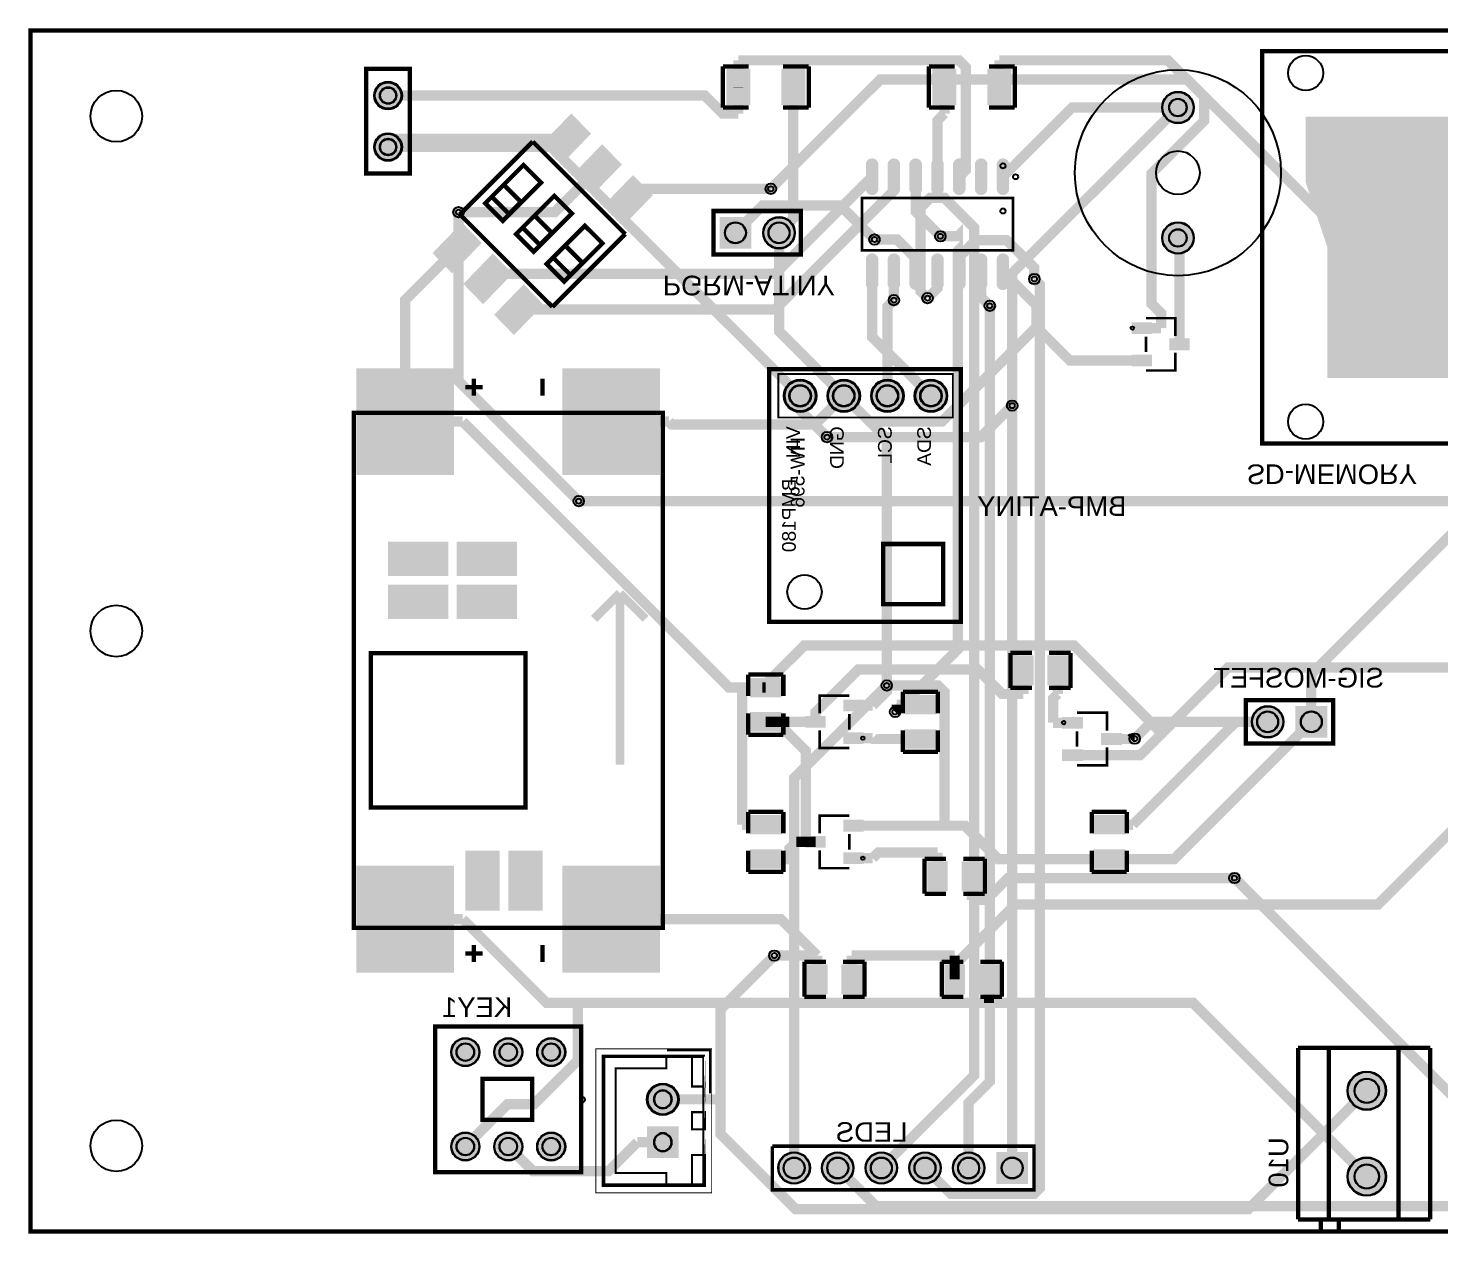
# Model space of a CAD drawing. Header units: millimetres. Extents: x 0 to 170, y 0 to 70.
# Drawn here: x -0.1 to 82.1, y -0.1 to 70.1 of the extents above; entities that cross this region are included whole.
import ezdxf

# ---------------------------------------------------------------- set-up
doc = ezdxf.new("R2010")
doc.units = ezdxf.units.MM
for name, color, linetype, true_color in [('BoardOutLine', 7, 'Continuous', 0xff00ff), ('BottomLayer', 7, 'Continuous', 0x0000ff), ('BottomSilkLayer', 7, 'Continuous', 0x66cc33), ('Document', 7, 'Continuous', 0xffffff), ('Hole', 7, 'Continuous', 0x222222), ('Mechanical', 7, 'Continuous', 0xf022f0), ('Multi-Layer', 7, 'Continuous', 0xc0c0c0), ('TopLayer', 7, 'Continuous', 0xff0000), ('TopPasteMaskLayer', 7, 'Continuous', 0x808080), ('TopSilkLayer', 7, 'Continuous', 0xffcc00), ('TopSolderMaskLayer', 7, 'Continuous', 0x800080)]:
    doc.layers.add(name, color=color, linetype=linetype, true_color=true_color)
doc.styles.get("Standard").update_dxf_attribs({"font": 'arial.ttf'})

msp = doc.modelspace()

# ---------------------------------------------------------------- hatches: boundary and pattern name
at = {"layer": 'BottomSilkLayer'}
msp.add_hatch(color=256, dxfattribs=at).paths.add_polyline_path([(74.271, 64.974), (74.271, 61.164), (75.541, 57.354), (75.541, 49.734), (92.051, 49.734), (92.051, 64.974)])
at = {"layer": 'Multi-Layer'}
for points in [[(20.069, 66.204, 1), (21.593, 66.204, 1)], [(65.931, 65.504, 1), (67.731, 65.504, 1)], [(20.069, 63.204, 1), (21.593, 63.204, 1)], [(40.161, 57.304), (41.961, 57.304), (41.961, 59.104), (40.161, 59.104)], [(42.701, 58.204, 1), (44.501, 58.204, 1)], [(65.931, 57.904, 1), (67.731, 57.904, 1)], [(43.93, 48.704, 1), (45.73, 48.704, 1)], [(46.47, 48.704, 1), (48.27, 48.704, 1)], [(49.01, 48.704, 1), (50.81, 48.704, 1)], [(51.55, 48.704, 1), (53.35, 48.704, 1)], [(71.161, 29.704, 1), (72.961, 29.704, 1)], [(75.501, 30.604), (73.701, 30.604), (73.701, 28.804), (75.501, 28.804)], [(24.531, 10.454, 1), (26.131, 10.454, 1)], [(27.031, 10.454, 1), (28.631, 10.454, 1)], [(29.53, 10.454, 1), (31.13, 10.454, 1)], [(76.73, 8.204, 1), (78.93, 8.204, 1)], [(35.956, 7.704, 1), (37.705, 7.704, 1)], [(37.706, 6.079), (37.706, 4.329), (35.956, 4.329), (35.956, 6.079)], [(24.531, 4.954, 1), (26.131, 4.954, 1)], [(27.031, 4.954, 1), (28.631, 4.954, 1)], [(29.53, 4.954, 1), (31.13, 4.954, 1)], [(43.58, 3.704, 1), (45.38, 3.704, 1)], [(46.12, 3.704, 1), (47.92, 3.704, 1)], [(48.66, 3.704, 1), (50.46, 3.704, 1)], [(51.2, 3.704, 1), (53, 3.704, 1)], [(53.74, 3.704, 1), (55.54, 3.704, 1)], [(58.081, 4.604), (56.281, 4.604), (56.281, 2.804), (58.081, 2.804)], [(76.73, 3.204, 1), (78.93, 3.204, 1)]]:
    msp.add_hatch(color=256, dxfattribs=at).paths.add_polyline_path(points)
at = {"layer": 'TopLayer'}
for points in [[(41.83, 65.754), (40.63, 65.754), (40.63, 67.654), (41.83, 67.654)], [(45.031, 65.754), (43.831, 65.754), (43.831, 67.654), (45.031, 67.654)], [(52.63, 67.654), (53.83, 67.654), (53.83, 65.754), (52.63, 65.754)], [(55.831, 67.654), (57.031, 67.654), (57.031, 65.754), (55.831, 65.754)], [(29.869, 63.413), (31.486, 65.029), (32.564, 63.951), (30.947, 62.335)], [(31.665, 61.616), (33.282, 63.233), (34.36, 62.155), (32.743, 60.539)], [(49.308, 60.741, -0.785398), (48.734, 60.741), (48.734, 62.205, -0.785398), (49.308, 62.205)], [(50.578, 60.741, -0.785398), (50.004, 60.741), (50.004, 62.205, -0.785398), (50.578, 62.205)], [(51.848, 60.741, -0.785398), (51.274, 60.741), (51.274, 62.205, -0.785398), (51.848, 62.205)], [(53.118, 60.741, -0.785398), (52.544, 60.741), (52.544, 62.205, -0.785398), (53.118, 62.205)], [(54.388, 60.741, -0.785398), (53.814, 60.741), (53.814, 62.205, -0.785398), (54.388, 62.205)], [(55.658, 60.741, -0.785398), (55.084, 60.741), (55.084, 62.205, -0.785398), (55.658, 62.205)], [(56.928, 60.741, -0.785398), (56.354, 60.741), (56.354, 62.205, -0.785398), (56.928, 62.205)], [(33.462, 59.82), (35.078, 61.437), (36.156, 60.359), (34.539, 58.743)], [(23.505, 57.049), (25.122, 58.665), (26.2, 57.587), (24.583, 55.971)], [(25.302, 55.253), (26.918, 56.869), (27.996, 55.791), (26.379, 54.175)], [(49.308, 55.203, -0.785398), (48.734, 55.203), (48.734, 56.667, -0.785398), (49.308, 56.667)], [(50.578, 55.203, -0.785398), (50.004, 55.203), (50.004, 56.667, -0.785398), (50.578, 56.667)], [(51.848, 55.203, -0.785398), (51.274, 55.203), (51.274, 56.667, -0.785398), (51.848, 56.667)], [(53.118, 55.203, -0.785398), (52.544, 55.203), (52.544, 56.667, -0.785398), (53.118, 56.667)], [(54.388, 55.203, -0.785398), (53.814, 55.203), (53.814, 56.667, -0.785398), (54.388, 56.667)], [(55.658, 55.203, -0.785398), (55.084, 55.203), (55.084, 56.667, -0.785398), (55.658, 56.667)], [(56.928, 55.203, -0.785398), (56.354, 55.203), (56.354, 56.667, -0.785398), (56.928, 56.667)], [(27.098, 53.456), (28.714, 55.073), (29.792, 53.995), (28.175, 52.379)], [(64.211, 52.92), (64.211, 52.388), (65.248, 52.388), (65.248, 52.92)], [(66.413, 51.97), (66.413, 51.438), (67.451, 51.438), (67.451, 51.97)], [(64.211, 51.02), (64.211, 50.488), (65.248, 50.488), (65.248, 51.02)], [(19.081, 44.204), (19.081, 50.204), (24.581, 50.204), (24.581, 44.204)], [(31.081, 44.204), (31.081, 50.204), (36.581, 50.204), (36.581, 44.204)], [(58.331, 31.929), (57.331, 31.929), (57.331, 33.479), (58.331, 33.479)], [(60.331, 31.929), (59.331, 31.929), (59.331, 33.479), (60.331, 33.479)], [(42.056, 31.204), (42.056, 32.204), (43.606, 32.204), (43.606, 31.204)], [(48.451, 30.388), (48.451, 30.92), (47.413, 30.92), (47.413, 30.388)], [(52.606, 31.204), (52.606, 30.204), (51.056, 30.204), (51.056, 31.204)], [(42.056, 29.204), (42.056, 30.204), (43.606, 30.204), (43.606, 29.204)], [(46.248, 29.438), (46.248, 29.97), (45.211, 29.97), (45.211, 29.438)], [(60.161, 29.92), (60.161, 29.388), (61.231, 29.388), (61.231, 29.92)], [(48.451, 28.488), (48.451, 29.02), (47.413, 29.02), (47.413, 28.488)], [(52.606, 29.204), (52.606, 28.204), (51.056, 28.204), (51.056, 29.204)], [(62.431, 28.97), (62.431, 28.438), (63.501, 28.438), (63.501, 28.97)], [(60.161, 28.02), (60.161, 27.488), (61.231, 27.488), (61.231, 28.02)], [(42.056, 23.204), (42.056, 24.204), (43.606, 24.204), (43.606, 23.204)], [(48.451, 23.388), (48.451, 23.92), (47.413, 23.92), (47.413, 23.388)], [(62.056, 23.204), (62.056, 24.204), (63.606, 24.204), (63.606, 23.204)], [(42.056, 21.204), (42.056, 22.204), (43.606, 22.204), (43.606, 21.204)], [(46.248, 22.438), (46.248, 22.97), (45.211, 22.97), (45.211, 22.438)], [(62.056, 21.204), (62.056, 22.204), (63.606, 22.204), (63.606, 21.204)], [(48.451, 21.488), (48.451, 22.02), (47.413, 22.02), (47.413, 21.488)], [(53.331, 19.929), (52.331, 19.929), (52.331, 21.479), (53.331, 21.479)], [(55.331, 19.929), (54.331, 19.929), (54.331, 21.479), (55.331, 21.479)], [(19.081, 15.204), (19.081, 21.204), (24.581, 21.204), (24.581, 15.204)], [(31.081, 15.204), (31.081, 21.204), (36.581, 21.204), (36.581, 15.204)], [(45.331, 15.479), (46.331, 15.479), (46.331, 13.929), (45.331, 13.929)], [(47.331, 15.479), (48.331, 15.479), (48.331, 13.929), (47.331, 13.929)], [(53.331, 15.479), (54.331, 15.479), (54.331, 13.929), (53.331, 13.929)], [(55.331, 15.479), (56.331, 15.479), (56.331, 13.929), (55.331, 13.929)]]:
    msp.add_hatch(color=256, dxfattribs=at).paths.add_polyline_path(points)
at = {"layer": 'TopPasteMaskLayer'}
for points in [[(41.83, 65.754), (40.63, 65.754), (40.63, 67.654), (41.83, 67.654)], [(45.031, 65.754), (43.831, 65.754), (43.831, 67.654), (45.031, 67.654)], [(52.63, 67.654), (53.83, 67.654), (53.83, 65.754), (52.63, 65.754)], [(55.831, 67.654), (57.031, 67.654), (57.031, 65.754), (55.831, 65.754)], [(20.069, 66.204, 1), (21.593, 66.204, 1)], [(65.931, 65.504, 1), (67.731, 65.504, 1)], [(29.869, 63.413), (31.486, 65.029), (32.564, 63.951), (30.947, 62.335)], [(20.069, 63.204, 1), (21.593, 63.204, 1)], [(31.665, 61.616), (33.282, 63.233), (34.36, 62.155), (32.743, 60.539)], [(49.308, 60.741, -0.785398), (48.734, 60.741), (48.734, 62.205, -0.785398), (49.308, 62.205)], [(50.578, 60.741, -0.785398), (50.004, 60.741), (50.004, 62.205, -0.785398), (50.578, 62.205)], [(51.848, 60.741, -0.785398), (51.274, 60.741), (51.274, 62.205, -0.785398), (51.848, 62.205)], [(53.118, 60.741, -0.785398), (52.544, 60.741), (52.544, 62.205, -0.785398), (53.118, 62.205)], [(54.388, 60.741, -0.785398), (53.814, 60.741), (53.814, 62.205, -0.785398), (54.388, 62.205)], [(55.658, 60.741, -0.785398), (55.084, 60.741), (55.084, 62.205, -0.785398), (55.658, 62.205)], [(56.928, 60.741, -0.785398), (56.354, 60.741), (56.354, 62.205, -0.785398), (56.928, 62.205)], [(33.462, 59.82), (35.078, 61.437), (36.156, 60.359), (34.539, 58.743)], [(23.505, 57.049), (25.122, 58.665), (26.2, 57.587), (24.583, 55.971)], [(40.161, 57.304), (41.961, 57.304), (41.961, 59.104), (40.161, 59.104)], [(42.701, 58.204, 1), (44.501, 58.204, 1)], [(65.931, 57.904, 1), (67.731, 57.904, 1)], [(25.302, 55.253), (26.918, 56.869), (27.996, 55.791), (26.379, 54.175)], [(49.308, 55.203, -0.785398), (48.734, 55.203), (48.734, 56.667, -0.785398), (49.308, 56.667)], [(50.578, 55.203, -0.785398), (50.004, 55.203), (50.004, 56.667, -0.785398), (50.578, 56.667)], [(51.848, 55.203, -0.785398), (51.274, 55.203), (51.274, 56.667, -0.785398), (51.848, 56.667)], [(53.118, 55.203, -0.785398), (52.544, 55.203), (52.544, 56.667, -0.785398), (53.118, 56.667)], [(54.388, 55.203, -0.785398), (53.814, 55.203), (53.814, 56.667, -0.785398), (54.388, 56.667)], [(55.658, 55.203, -0.785398), (55.084, 55.203), (55.084, 56.667, -0.785398), (55.658, 56.667)], [(56.928, 55.203, -0.785398), (56.354, 55.203), (56.354, 56.667, -0.785398), (56.928, 56.667)], [(27.098, 53.456), (28.714, 55.073), (29.792, 53.995), (28.175, 52.379)], [(64.211, 52.92), (64.211, 52.388), (65.248, 52.388), (65.248, 52.92)], [(66.413, 51.97), (66.413, 51.438), (67.451, 51.438), (67.451, 51.97)], [(64.211, 51.02), (64.211, 50.488), (65.248, 50.488), (65.248, 51.02)], [(19.081, 44.204), (19.081, 50.204), (24.581, 50.204), (24.581, 44.204)], [(31.081, 44.204), (31.081, 50.204), (36.581, 50.204), (36.581, 44.204)], [(43.93, 48.704, 1), (45.73, 48.704, 1)], [(46.47, 48.704, 1), (48.27, 48.704, 1)], [(49.01, 48.704, 1), (50.81, 48.704, 1)], [(51.55, 48.704, 1), (53.35, 48.704, 1)], [(58.331, 31.929), (57.331, 31.929), (57.331, 33.479), (58.331, 33.479)], [(60.331, 31.929), (59.331, 31.929), (59.331, 33.479), (60.331, 33.479)], [(42.056, 31.204), (42.056, 32.204), (43.606, 32.204), (43.606, 31.204)], [(48.451, 30.388), (48.451, 30.92), (47.413, 30.92), (47.413, 30.388)], [(52.606, 31.204), (52.606, 30.204), (51.056, 30.204), (51.056, 31.204)], [(71.161, 29.704, 1), (72.961, 29.704, 1)], [(75.501, 30.604), (73.701, 30.604), (73.701, 28.804), (75.501, 28.804)], [(42.056, 29.204), (42.056, 30.204), (43.606, 30.204), (43.606, 29.204)], [(46.248, 29.438), (46.248, 29.97), (45.211, 29.97), (45.211, 29.438)], [(60.161, 29.92), (60.161, 29.388), (61.231, 29.388), (61.231, 29.92)], [(48.451, 28.488), (48.451, 29.02), (47.413, 29.02), (47.413, 28.488)], [(52.606, 29.204), (52.606, 28.204), (51.056, 28.204), (51.056, 29.204)], [(62.431, 28.97), (62.431, 28.438), (63.501, 28.438), (63.501, 28.97)], [(60.161, 28.02), (60.161, 27.488), (61.231, 27.488), (61.231, 28.02)], [(42.056, 23.204), (42.056, 24.204), (43.606, 24.204), (43.606, 23.204)], [(48.451, 23.388), (48.451, 23.92), (47.413, 23.92), (47.413, 23.388)], [(62.056, 23.204), (62.056, 24.204), (63.606, 24.204), (63.606, 23.204)], [(42.056, 21.204), (42.056, 22.204), (43.606, 22.204), (43.606, 21.204)], [(46.248, 22.438), (46.248, 22.97), (45.211, 22.97), (45.211, 22.438)], [(62.056, 21.204), (62.056, 22.204), (63.606, 22.204), (63.606, 21.204)], [(48.451, 21.488), (48.451, 22.02), (47.413, 22.02), (47.413, 21.488)], [(53.331, 19.929), (52.331, 19.929), (52.331, 21.479), (53.331, 21.479)], [(55.331, 19.929), (54.331, 19.929), (54.331, 21.479), (55.331, 21.479)], [(19.081, 15.204), (19.081, 21.204), (24.581, 21.204), (24.581, 15.204)], [(31.081, 15.204), (31.081, 21.204), (36.581, 21.204), (36.581, 15.204)], [(45.331, 15.479), (46.331, 15.479), (46.331, 13.929), (45.331, 13.929)], [(47.331, 15.479), (48.331, 15.479), (48.331, 13.929), (47.331, 13.929)], [(53.331, 15.479), (54.331, 15.479), (54.331, 13.929), (53.331, 13.929)], [(55.331, 15.479), (56.331, 15.479), (56.331, 13.929), (55.331, 13.929)], [(24.531, 10.454, 1), (26.131, 10.454, 1)], [(27.031, 10.454, 1), (28.631, 10.454, 1)], [(29.53, 10.454, 1), (31.13, 10.454, 1)], [(76.73, 8.204, 1), (78.93, 8.204, 1)], [(35.956, 7.704, 1), (37.705, 7.704, 1)], [(37.706, 6.079), (37.706, 4.329), (35.956, 4.329), (35.956, 6.079)], [(24.531, 4.954, 1), (26.131, 4.954, 1)], [(27.031, 4.954, 1), (28.631, 4.954, 1)], [(29.53, 4.954, 1), (31.13, 4.954, 1)], [(43.58, 3.704, 1), (45.38, 3.704, 1)], [(46.12, 3.704, 1), (47.92, 3.704, 1)], [(48.66, 3.704, 1), (50.46, 3.704, 1)], [(51.2, 3.704, 1), (53, 3.704, 1)], [(53.74, 3.704, 1), (55.54, 3.704, 1)], [(58.081, 4.604), (56.281, 4.604), (56.281, 2.804), (58.081, 2.804)], [(76.73, 3.204, 1), (78.93, 3.204, 1)]]:
    msp.add_hatch(color=256, dxfattribs=at).paths.add_polyline_path(points)
at = {"layer": 'TopSilkLayer'}
for points in [[(20.831, 38.204), (20.831, 40.204), (24.331, 40.204), (24.331, 38.204)], [(24.831, 38.204), (24.831, 40.204), (28.331, 40.204), (28.331, 38.204)], [(20.831, 35.704), (20.831, 37.704), (24.331, 37.704), (24.331, 35.704)], [(24.831, 35.704), (24.831, 37.704), (28.331, 37.704), (28.331, 35.704)], [(25.331, 18.704), (25.331, 22.204), (27.331, 22.204), (27.331, 18.704)], [(27.831, 18.704), (27.831, 22.204), (29.831, 22.204), (29.831, 18.704)]]:
    msp.add_hatch(color=256, dxfattribs=at).paths.add_polyline_path(points)
at = {"layer": 'TopSolderMaskLayer'}
for points in [[(41.93, 65.654), (40.53, 65.654), (40.53, 67.754), (41.93, 67.754)], [(45.131, 65.654), (43.731, 65.654), (43.731, 67.754), (45.131, 67.754)], [(52.53, 67.754), (53.93, 67.754), (53.93, 65.654), (52.53, 65.654)], [(55.731, 67.754), (57.131, 67.754), (57.131, 65.654), (55.731, 65.654)], [(20.018, 66.204, 1), (21.644, 66.204, 1)], [(65.905, 65.504, 1), (67.756, 65.504, 1)], [(29.781, 63.386), (31.504, 65.162), (32.652, 63.978), (30.929, 62.202)], [(20.018, 63.204, 1), (21.644, 63.204, 1)], [(31.577, 61.59), (33.3, 63.366), (34.448, 62.182), (32.725, 60.406)], [(49.383, 60.687, -0.785398), (48.659, 60.687), (48.659, 62.259, -0.785398), (49.383, 62.259)], [(50.653, 60.687, -0.785398), (49.929, 60.687), (49.929, 62.259, -0.785398), (50.653, 62.259)], [(51.923, 60.687, -0.785398), (51.199, 60.687), (51.199, 62.259, -0.785398), (51.923, 62.259)], [(53.193, 60.687, -0.785398), (52.469, 60.687), (52.469, 62.259, -0.785398), (53.193, 62.259)], [(54.463, 60.687, -0.785398), (53.739, 60.687), (53.739, 62.259, -0.785398), (54.463, 62.259)], [(55.733, 60.687, -0.785398), (55.009, 60.687), (55.009, 62.259, -0.785398), (55.733, 62.259)], [(57.003, 60.687, -0.785398), (56.279, 60.687), (56.279, 62.259, -0.785398), (57.003, 62.259)], [(33.373, 59.794), (35.096, 61.569), (36.244, 60.386), (34.521, 58.61)], [(23.417, 57.022), (25.14, 58.798), (26.288, 57.614), (24.565, 55.838)], [(40.135, 57.279), (41.986, 57.279), (41.986, 59.129), (40.135, 59.129)], [(42.675, 58.204, 1), (44.526, 58.204, 1)], [(65.905, 57.904, 1), (67.756, 57.904, 1)], [(25.213, 55.226), (26.936, 57.002), (28.084, 55.818), (26.361, 54.042)], [(49.383, 55.149, -0.785398), (48.659, 55.149), (48.659, 56.721, -0.785398), (49.383, 56.721)], [(50.653, 55.149, -0.785398), (49.929, 55.149), (49.929, 56.721, -0.785398), (50.653, 56.721)], [(51.923, 55.149, -0.785398), (51.199, 55.149), (51.199, 56.721, -0.785398), (51.923, 56.721)], [(53.193, 55.149, -0.785398), (52.469, 55.149), (52.469, 56.721, -0.785398), (53.193, 56.721)], [(54.463, 55.149, -0.785398), (53.739, 55.149), (53.739, 56.721, -0.785398), (54.463, 56.721)], [(55.733, 55.149, -0.785398), (55.009, 55.149), (55.009, 56.721, -0.785398), (55.733, 56.721)], [(57.003, 55.149, -0.785398), (56.279, 55.149), (56.279, 56.721, -0.785398), (57.003, 56.721)], [(27.009, 53.43), (28.732, 55.206), (29.88, 54.022), (28.158, 52.246)], [(64.135, 52.995), (64.135, 52.313), (65.323, 52.313), (65.323, 52.995)], [(66.338, 52.045), (66.338, 51.363), (67.526, 51.363), (67.526, 52.045)], [(64.135, 51.095), (64.135, 50.413), (65.323, 50.413), (65.323, 51.095)], [(18.989, 44.095), (18.989, 50.313), (24.672, 50.313), (24.672, 44.095)], [(30.989, 44.095), (30.989, 50.313), (36.672, 50.313), (36.672, 44.095)], [(43.88, 48.704, 1), (45.781, 48.704, 1)], [(46.42, 48.704, 1), (48.321, 48.704, 1)], [(48.96, 48.704, 1), (50.861, 48.704, 1)], [(51.5, 48.704, 1), (53.401, 48.704, 1)], [(58.431, 31.829), (57.231, 31.829), (57.231, 33.579), (58.431, 33.579)], [(60.431, 31.829), (59.231, 31.829), (59.231, 33.579), (60.431, 33.579)], [(41.901, 31.139), (41.901, 32.268), (43.761, 32.268), (43.761, 31.139)], [(52.761, 31.268), (52.761, 30.139), (50.901, 30.139), (50.901, 31.268)], [(48.526, 30.313), (48.526, 30.995), (47.338, 30.995), (47.338, 30.313)], [(71.135, 29.704, 1), (72.986, 29.704, 1)], [(75.526, 30.629), (73.675, 30.629), (73.675, 28.779), (75.526, 28.779)], [(41.901, 29.139), (41.901, 30.268), (43.761, 30.268), (43.761, 29.139)], [(46.323, 29.363), (46.323, 30.045), (45.136, 30.045), (45.136, 29.363)], [(60.086, 29.995), (60.086, 29.313), (61.306, 29.313), (61.306, 29.995)], [(48.526, 28.413), (48.526, 29.095), (47.338, 29.095), (47.338, 28.413)], [(52.761, 29.268), (52.761, 28.139), (50.901, 28.139), (50.901, 29.268)], [(62.356, 29.045), (62.356, 28.363), (63.576, 28.363), (63.576, 29.045)], [(60.086, 28.095), (60.086, 27.413), (61.306, 27.413), (61.306, 28.095)], [(41.901, 23.139), (41.901, 24.268), (43.761, 24.268), (43.761, 23.139)], [(48.526, 23.313), (48.526, 23.995), (47.338, 23.995), (47.338, 23.313)], [(61.901, 23.139), (61.901, 24.268), (63.761, 24.268), (63.761, 23.139)], [(46.323, 22.363), (46.323, 23.045), (45.136, 23.045), (45.136, 22.363)], [(41.901, 21.139), (41.901, 22.268), (43.761, 22.268), (43.761, 21.139)], [(61.901, 21.139), (61.901, 22.268), (63.761, 22.268), (63.761, 21.139)], [(48.526, 21.413), (48.526, 22.095), (47.338, 22.095), (47.338, 21.413)], [(53.431, 19.829), (52.231, 19.829), (52.231, 21.579), (53.431, 21.579)], [(55.431, 19.829), (54.231, 19.829), (54.231, 21.579), (55.431, 21.579)], [(18.989, 15.095), (18.989, 21.313), (24.672, 21.313), (24.672, 15.095)], [(30.989, 15.095), (30.989, 21.313), (36.672, 21.313), (36.672, 15.095)], [(45.231, 15.579), (46.431, 15.579), (46.431, 13.829), (45.231, 13.829)], [(47.231, 15.579), (48.431, 15.579), (48.431, 13.829), (47.231, 13.829)], [(53.231, 15.579), (54.431, 15.579), (54.431, 13.829), (53.231, 13.829)], [(55.231, 15.579), (56.431, 15.579), (56.431, 13.829), (55.231, 13.829)], [(24.505, 10.454, 1), (26.156, 10.454, 1)], [(27.005, 10.454, 1), (28.656, 10.454, 1)], [(29.505, 10.454, 1), (31.156, 10.454, 1)], [(76.705, 8.204, 1), (78.956, 8.204, 1)], [(35.905, 7.704, 1), (37.756, 7.704, 1)], [(24.505, 4.954, 1), (26.156, 4.954, 1)], [(27.005, 4.954, 1), (28.656, 4.954, 1)], [(29.505, 4.954, 1), (31.156, 4.954, 1)], [(37.756, 6.13), (37.756, 4.278), (35.905, 4.278), (35.905, 6.13)], [(43.555, 3.704, 1), (45.406, 3.704, 1)], [(46.095, 3.704, 1), (47.946, 3.704, 1)], [(48.635, 3.704, 1), (50.486, 3.704, 1)], [(51.175, 3.704, 1), (53.026, 3.704, 1)], [(53.715, 3.704, 1), (55.566, 3.704, 1)], [(58.106, 4.629), (56.255, 4.629), (56.255, 2.779), (58.106, 2.779)], [(76.705, 3.204, 1), (78.956, 3.204, 1)]]:
    msp.add_hatch(color=256, dxfattribs=at).paths.add_polyline_path(points)

# ---------------------------------------------------------------- linework, layer by layer
at = {"layer": 'BoardOutLine', "const_width": 0.254}
for points in [[(130, 70), (170, 70), (170, 35), (170, 0), (0, 0), (0, 70), (18.001, 70)], [(18, 70), (130, 70)]]:
    msp.add_lwpolyline(points, dxfattribs=at)
at = {"layer": 'BottomLayer', "const_width": 0.6}
for points in [[(43.124, 60.768), (49.49, 67.134), (67.396, 67.134), (86.323, 48.207), (86.323, 45.489)], [(57.18, 48.132), (57.18, 55.853), (66.831, 65.504)], [(44.83, 48.704), (30.33, 63.204), (20.831, 63.204)], [(109.831, 63.704), (105.821, 63.704), (74.601, 32.483), (74.601, 31.206)], [(41.061, 58.204), (42.647, 59.79), (47.181, 59.79), (49.161, 57.811)], [(52.249, 54.397), (51.839, 54.806), (51.839, 59.671), (52.412, 60.243), (53.226, 60.243), (54.969, 58.501), (54.969, 9.112), (49.56, 3.704)], [(31.935, 42.564), (24.935, 49.564), (24.935, 59.406)], [(43.601, 58.204), (43.601, 52.474), (47.37, 48.704)], [(53, 58), (54.016, 58), (54.02, 58.004), (54.02, 33.941), (50.359, 30.28)], [(52.1, 3.704), (53.603, 2.202), (58.465, 2.202), (58.791, 2.527), (58.791, 55.189), (58.468, 55.511)], [(49.91, 48.704), (49.91, 53.9), (50.291, 54.28)], [(54.64, 3.704), (54.64, 7.507), (55.876, 8.742), (55.876, 53.949)], [(44.83, 48.704), (44.83, 47.863), (46.396, 46.298)], [(47.37, 48.704), (49.874, 46.2), (49.874, 31.825)], [(57.18, 5.206), (57.18, 48.132)], [(44.48, 3.704), (44.48, 26.431), (49.874, 31.825)], [(74.601, 29.704), (74.601, 31.206)], [(72.061, 29.704), (65.292, 29.704), (64.313, 28.724)], [(83.894, 3.47), (83.405, 3.959), (83.405, 7.319), (70.123, 20.602)], [(40.196, 7.704), (40.196, 12.949), (43.328, 16.081)], [(40.196, 7.704), (40.196, 5.673), (44.571, 1.299), (70.925, 1.299), (77.83, 8.204)], [(36.83, 7.704), (40.196, 7.704)], [(35.353, 5.204), (33.668, 3.519), (29.266, 3.519), (27.831, 4.954)], [(36.83, 5.204), (35.353, 5.204)], [(57.18, 3.704), (57.18, 5.206)]]:
    msp.add_lwpolyline(points, dxfattribs=at)
at = {"layer": 'BottomSilkLayer'}
for points, const_width in [([(71.731, 68.784), (71.731, 45.924), (113.73, 45.924), (113.73, 68.784), (71.731, 68.784)], 0.254), ([(39.791, 56.934), (44.871, 56.934), (44.871, 59.474), (39.791, 59.474), (39.791, 56.934)], 0.254), ([(54.194, 35.532), (54.194, 50.264), (43.018, 50.264), (43.018, 35.532), (54.194, 35.532)], 0.254), ([(43.561, 49.974), (43.561, 47.434), (53.721, 47.434), (53.721, 49.974), (43.561, 49.974)], 0.1), ([(49.657, 40.068), (49.657, 36.568), (53.157, 36.568), (53.157, 40.068), (49.657, 40.068)], 0.254), ([(75.871, 30.974), (70.791, 30.974), (70.791, 28.434), (75.871, 28.434), (75.871, 30.974)], 0.254), ([(32.081, 11.954), (23.58, 11.954), (23.58, 3.454), (32.081, 3.454), (32.081, 11.954)], 0.254), ([(29.231, 8.904), (26.331, 8.904), (26.331, 6.504), (29.231, 6.504), (29.231, 8.904)], 0.254)]:
    msp.add_lwpolyline(points, close=True, dxfattribs=dict(at, const_width=const_width))
for points, const_width in [([(73.831, 10.704), (73.831, 0.704)], 0.254), ([(73.831, 10.704), (81.531, 10.704)], 0.254), ([(75.63, 10.704), (75.63, 0.704)], 0.254), ([(79.675, 10.704), (79.675, 0.704)], 0.254), ([(81.531, 10.704), (81.531, 0.704)], 0.254), ([(56.546, 4.974), (58.451, 4.974), (58.451, 2.434), (43.211, 2.434), (43.211, 4.974)], 0.203), ([(43.211, 4.974), (56.546, 4.974)], 0.203), ([(73.831, 0.704), (81.531, 0.704)], 0.254), ([(75.164, 0.624), (75.164, -0.004), (76.204, -0.004), (76.204, 0.624)], 0.254)]:
    msp.add_lwpolyline(points, dxfattribs=dict(at, const_width=const_width))
msp.add_arc((32.154, 7.68), 0.15, 270.74555, 89.25445, dxfattribs=at)
at = {"layer": 'Document', "const_width": 0.1}
msp.add_lwpolyline([(39.18, 10.155), (33.429, 10.155), (33.429, 2.753), (39.18, 2.753), (39.18, 10.155)], close=True, dxfattribs=at)
msp.add_lwpolyline([(39.581, 8.054), (39.581, 10.554), (37.079, 10.554)], dxfattribs=at)
at = {"layer": 'Document'}
for centre, radius in [((56.641, 62.104), 0.15), ((64.18, 52.653), 0.1), ((60.179, 29.654), 0.1), ((48.48, 28.754), 0.1), ((48.48, 21.754), 0.1)]:
    msp.add_circle(centre, radius, dxfattribs=at)
at = {"layer": 'Hole'}
for centre in [(43.124, 60.768), (24.935, 59.406), (49.161, 57.811), (53, 58), (58.468, 55.511), (50.291, 54.28), (52.249, 54.397), (55.876, 53.949), (57.18, 48.132), (46.396, 46.298), (31.935, 42.565), (49.874, 31.825), (50.359, 30.28), (64.313, 28.724), (70.123, 20.602), (43.328, 16.081)]:
    msp.add_circle(centre, 0.153, dxfattribs=at)
at = {"layer": 'Mechanical', "const_width": 0.05}
msp.add_lwpolyline([(39.68, 10.653), (32.932, 10.653), (32.932, 2.253), (39.68, 2.253), (39.68, 10.653)], close=True, dxfattribs=at)
at = {"layer": 'Multi-Layer'}
for points in [[(36.331, 7.702), (36.331, 7.707)], [(37.331, 7.702), (37.331, 7.707)], [(36.331, 5.201), (36.331, 5.206)], [(37.331, 5.201), (37.331, 5.206)]]:
    msp.add_lwpolyline(points, close=True, dxfattribs=at)
for centre, radius in [((74.271, 67.514), 1.016), ((20.831, 66.204), 0.762), ((20.831, 66.204), 0.457), ((5, 65), 1.5), ((66.831, 65.504), 0.9), ((66.831, 65.504), 0.5), ((20.831, 63.204), 0.762), ((20.831, 63.204), 0.457), ((43.124, 60.768), 0.305), ((24.935, 59.406), 0.305), ((41.061, 58.204), 0.6), ((43.601, 58.204), 0.9), ((43.601, 58.204), 0.6), ((66.831, 57.904), 0.9), ((66.831, 57.904), 0.5), ((49.161, 57.811), 0.305), ((53, 58), 0.305), ((58.468, 55.511), 0.305), ((50.291, 54.28), 0.305), ((52.249, 54.397), 0.305), ((55.876, 53.949), 0.305), ((44.83, 48.704), 0.9), ((47.37, 48.704), 0.9), ((49.91, 48.704), 0.9), ((52.45, 48.704), 0.9), ((44.831, 48.704), 0.6), ((47.371, 48.704), 0.6), ((49.911, 48.704), 0.6), ((52.451, 48.704), 0.6), ((57.18, 48.132), 0.305), ((74.271, 47.194), 1.016), ((46.396, 46.298), 0.305), ((31.935, 42.565), 0.305), ((45.084, 37.274), 1), ((5, 35), 1.5), ((49.874, 31.825), 0.305), ((50.359, 30.28), 0.305), ((72.061, 29.704), 0.9), ((72.061, 29.704), 0.6), ((74.601, 29.704), 0.6), ((64.313, 28.724), 0.305), ((70.123, 20.602), 0.305), ((43.328, 16.081), 0.305), ((25.331, 10.454), 0.8), ((25.331, 10.454), 0.5), ((27.831, 10.454), 0.8), ((27.831, 10.454), 0.5), ((30.33, 10.454), 0.8), ((30.331, 10.454), 0.5), ((77.83, 8.204), 1.1), ((36.831, 7.704), 0.875), ((77.831, 8.204), 0.7), ((5, 5), 1.5), ((25.331, 4.954), 0.8), ((25.331, 4.954), 0.5), ((27.831, 4.954), 0.8), ((27.831, 4.954), 0.5), ((30.33, 4.954), 0.8), ((30.331, 4.954), 0.5), ((44.48, 3.704), 0.9), ((44.481, 3.704), 0.6), ((47.02, 3.704), 0.9), ((47.021, 3.704), 0.6), ((49.56, 3.704), 0.9), ((49.561, 3.704), 0.6), ((52.1, 3.704), 0.9), ((52.101, 3.704), 0.6), ((54.64, 3.704), 0.9), ((54.641, 3.704), 0.6), ((57.181, 3.704), 0.6), ((77.83, 3.204), 1.1), ((77.831, 3.204), 0.7)]:
    msp.add_circle(centre, radius, dxfattribs=at)
for centre, start, end in [((36.831, 7.707), 360, 540), ((36.831, 7.702), 540, 360), ((36.831, 5.206), 360, 540), ((36.831, 5.201), 540, 360)]:
    msp.add_arc(centre, 0.5, start, end, dxfattribs=at)
at = {"layer": 'TopLayer', "const_width": 0.6}
for points in [[(41.23, 68.256), (54.082, 68.256), (54.481, 67.857), (54.481, 61.854), (54.101, 61.473)], [(41.23, 66.704), (41.23, 68.256)], [(56.431, 68.256), (66.248, 68.256), (68.366, 66.138), (68.366, 64.734), (65.29, 61.657), (65.29, 54.083), (65.85, 53.522), (65.85, 52.654)], [(56.431, 66.704), (56.431, 68.256)], [(41.23, 66.677), (41.23, 66.704)], [(41.23, 66.677), (41.23, 65.152)], [(44.431, 66.704), (44.431, 65.152)], [(53.23, 66.704), (53.23, 65.152)], [(41.23, 65.152), (40.329, 65.152), (39.277, 66.204), (20.831, 66.204)], [(66.831, 65.504), (60.671, 65.504), (56.641, 61.473)], [(43.601, 58.204), (44.431, 59.034), (44.431, 65.152)], [(53.23, 65.152), (52.831, 64.752), (52.831, 61.473)], [(31.217, 63.682), (21.309, 63.682), (20.831, 63.204)], [(33.013, 61.886), (30.533, 59.406), (24.935, 59.406)], [(26.649, 55.522), (26.943, 55.817), (43.364, 55.817), (49.021, 61.473)], [(28.445, 53.726), (43.357, 53.726), (50.291, 60.66), (50.291, 61.473)], [(51.561, 61.473), (51.561, 59.439), (53, 58)], [(43.124, 60.768), (35.486, 60.768), (34.809, 60.09)], [(24.853, 57.318), (21.83, 54.296), (21.83, 47.204)], [(49.161, 57.811), (50.473, 57.811), (51.561, 56.723), (51.561, 55.935)], [(54.101, 55.935), (54.101, 56.799), (55.068, 57.767), (56.859, 57.767), (58.468, 56.158), (58.468, 55.511)], [(66.831, 57.904), (66.932, 57.803), (66.932, 51.704)], [(49.021, 55.935), (49.021, 52.134), (52.45, 48.704)], [(50.291, 55.935), (50.291, 54.28)], [(52.831, 55.935), (52.831, 54.979), (52.249, 54.397)], [(55.371, 55.935), (55.371, 54.455), (55.876, 53.949)], [(56.641, 55.935), (58.592, 53.984), (58.592, 52.705)], [(58.592, 52.705), (53.088, 47.201), (48.873, 47.201), (47.37, 48.704)], [(64.729, 50.754), (60.544, 50.754), (58.592, 52.705)], [(64.729, 52.654), (65.85, 52.654)], [(37.183, 47.204), (37.362, 47.024), (45.691, 47.024), (47.37, 48.704)], [(46.396, 46.298), (55.347, 46.298), (57.18, 48.132)], [(21.83, 47.204), (25.183, 47.204)], [(25.183, 47.204), (40.683, 31.704), (41.453, 31.704)], [(33.83, 47.204), (37.183, 47.204)], [(31.935, 42.564), (97.83, 42.564), (102.45, 37.944)], [(42.619, 31.704), (45.063, 34.148), (60.786, 34.148), (65.903, 29.032)], [(57.83, 31.327), (56.598, 31.327), (55.179, 32.746), (48.206, 32.746), (45.729, 30.27), (45.729, 29.704)], [(57.83, 32.704), (57.83, 31.327)], [(59.83, 32.704), (59.83, 31.327)], [(65.903, 29.032), (69.736, 32.864), (82.813, 32.864)], [(49.053, 30.654), (49.874, 31.475), (49.874, 31.825)], [(53.231, 23.654), (53.231, 31.445), (52.851, 31.825), (49.874, 31.825)], [(41.453, 23.704), (41.453, 31.704)], [(42.619, 31.704), (41.453, 31.704)], [(42.83, 31.704), (42.619, 31.704)], [(59.83, 31.327), (59.558, 31.055), (59.558, 29.654)], [(47.932, 30.654), (49.053, 30.654)], [(50.359, 30.28), (50.453, 30.374), (50.453, 30.704)], [(51.83, 30.704), (50.453, 30.704)], [(42.83, 29.704), (43.466, 29.704)], [(43.466, 29.704), (44.208, 29.704)], [(43.466, 29.704), (45.169, 28.002), (45.169, 22.704)], [(44.208, 29.704), (45.729, 29.704)], [(60.696, 29.654), (59.558, 29.654)], [(74.601, 29.704), (66.601, 21.704), (62.83, 21.704)], [(64.208, 23.704), (70.208, 29.704), (72.061, 29.704)], [(47.932, 28.754), (49.053, 28.754)], [(51.83, 28.704), (49.103, 28.704), (49.053, 28.754)], [(60.696, 27.754), (64.626, 27.754), (65.903, 29.032)], [(62.966, 28.704), (64.103, 28.704)], [(64.313, 28.724), (64.123, 28.724), (64.103, 28.704)], [(53.83, 15.533), (57.363, 19.066), (78.492, 19.066), (87.21, 27.784)], [(42.83, 23.704), (41.453, 23.704)], [(47.932, 23.654), (53.231, 23.654)], [(53.231, 23.654), (54.424, 23.654), (56.374, 21.704), (62.83, 21.704)], [(62.83, 23.704), (64.208, 23.704)], [(44.208, 21.704), (44.208, 22.304), (44.608, 22.704)], [(45.169, 22.704), (44.608, 22.704)], [(45.729, 22.704), (45.169, 22.704)], [(52.83, 22.081), (49.38, 22.081), (49.053, 21.754)], [(52.83, 20.704), (52.83, 22.081)], [(42.83, 21.704), (44.208, 21.704)], [(47.932, 21.754), (49.053, 21.754)], [(54.83, 20.704), (54.83, 19.327)], [(54.83, 19.327), (55.657, 19.327), (56.932, 20.602), (70.123, 20.602)], [(21.83, 18.204), (25.183, 18.204)], [(31.879, 13.327), (30.06, 13.327), (25.183, 18.204)], [(33.83, 18.204), (43.708, 18.204), (45.83, 16.081)], [(45.83, 16.081), (43.328, 16.081)], [(45.83, 14.704), (45.83, 16.081)], [(45.83, 14.704), (45.83, 16.081)], [(47.83, 16.081), (53.83, 16.081)], [(47.83, 14.704), (47.83, 16.081)], [(53.83, 15.533), (53.83, 16.081)], [(53.83, 15.393), (53.83, 15.533)], [(53.83, 14.704), (53.83, 15.393)], [(55.83, 14.704), (55.83, 13.553)], [(31.879, 13.327), (31.879, 9.975), (29.335, 7.431), (27.808, 7.431), (25.331, 4.954)], [(55.83, 13.327), (31.879, 13.327)], [(55.83, 13.553), (55.83, 13.327)], [(55.83, 13.327), (67.707, 13.327), (77.83, 3.204)], [(100.307, 2.827), (98.963, 1.484), (49.24, 1.484), (47.02, 3.704)]]:
    msp.add_lwpolyline(points, dxfattribs=at)
at = {"layer": 'TopPasteMaskLayer'}
for points in [[(36.331, 7.702), (36.331, 7.707)], [(37.331, 7.702), (37.331, 7.707)], [(36.331, 5.201), (36.331, 5.206)], [(37.331, 5.201), (37.331, 5.206)]]:
    msp.add_lwpolyline(points, close=True, dxfattribs=at)
for centre, radius in [((20.831, 66.204), 0.762), ((20.831, 66.204), 0.457), ((66.831, 65.504), 0.9), ((66.831, 65.504), 0.5), ((20.831, 63.204), 0.762), ((20.831, 63.204), 0.457), ((41.061, 58.204), 0.6), ((43.601, 58.204), 0.9), ((43.601, 58.204), 0.6), ((66.831, 57.904), 0.9), ((66.831, 57.904), 0.5), ((44.83, 48.704), 0.9), ((47.37, 48.704), 0.9), ((49.91, 48.704), 0.9), ((52.45, 48.704), 0.9), ((44.831, 48.704), 0.6), ((47.371, 48.704), 0.6), ((49.911, 48.704), 0.6), ((52.451, 48.704), 0.6), ((72.061, 29.704), 0.9), ((72.061, 29.704), 0.6), ((74.601, 29.704), 0.6), ((25.331, 10.454), 0.8), ((25.331, 10.454), 0.5), ((27.831, 10.454), 0.8), ((27.831, 10.454), 0.5), ((30.33, 10.454), 0.8), ((30.331, 10.454), 0.5), ((77.83, 8.204), 1.1), ((36.831, 7.704), 0.875), ((77.831, 8.204), 0.7), ((25.331, 4.954), 0.8), ((25.331, 4.954), 0.5), ((27.831, 4.954), 0.8), ((27.831, 4.954), 0.5), ((30.33, 4.954), 0.8), ((30.331, 4.954), 0.5), ((44.48, 3.704), 0.9), ((44.481, 3.704), 0.6), ((47.02, 3.704), 0.9), ((47.021, 3.704), 0.6), ((49.56, 3.704), 0.9), ((49.561, 3.704), 0.6), ((52.1, 3.704), 0.9), ((52.101, 3.704), 0.6), ((54.64, 3.704), 0.9), ((54.641, 3.704), 0.6), ((57.181, 3.704), 0.6), ((77.83, 3.204), 1.1), ((77.831, 3.204), 0.7)]:
    msp.add_circle(centre, radius, dxfattribs=at)
for centre, start, end in [((36.831, 7.707), 360, 540), ((36.831, 7.702), 540, 360), ((36.831, 5.206), 360, 540), ((36.831, 5.201), 540, 360)]:
    msp.add_arc(centre, 0.5, start, end, dxfattribs=at)
at = {"layer": 'TopSilkLayer'}
for points, const_width in [([(20.831, 61.656), (19.561, 61.656), (19.561, 67.752), (22.101, 67.752), (22.101, 61.656), (20.831, 61.656)], 0.254), ([(28.717, 62.152), (29.741, 61.129), (27.514, 58.901), (26.49, 59.925), (28.717, 62.152)], 0.254), ([(27.568, 61.003), (28.573, 59.997), (27.873, 59.297), (26.867, 60.302), (27.568, 61.003)], 0.254), ([(30.513, 60.356), (31.537, 59.333), (29.31, 57.105), (28.286, 58.129), (30.513, 60.356)], 0.254), ([(57.232, 60.225), (57.232, 57.183), (48.429, 57.183), (48.429, 60.225), (57.232, 60.225)], 0.152), ([(29.364, 59.207), (30.369, 58.201), (29.669, 57.501), (28.663, 58.506), (29.364, 59.207)], 0.254), ([(32.291, 58.614), (33.315, 57.59), (31.088, 55.363), (30.064, 56.387), (32.291, 58.614)], 0.254), ([(31.142, 57.465), (32.147, 56.459), (31.447, 55.758), (30.441, 56.764), (31.142, 57.465)], 0.254), ([(18.831, 17.704), (18.831, 47.704), (36.831, 47.704), (36.831, 17.704), (18.831, 17.704)], 0.254), ([(19.831, 24.704), (19.831, 33.704), (28.831, 33.704), (28.831, 24.704), (19.831, 24.704)], 0.254), ([(39.282, 10.254), (39.282, 8.453), (38.53, 8.453), (38.53, 10.254), (39.282, 10.254), (33.33, 10.254), (33.33, 2.654), (39.282, 2.654), (39.282, 10.254)], 0.12), ([(39.282, 6.955), (38.53, 6.955), (38.53, 5.954), (39.282, 5.954), (39.282, 6.955)], 0.12), ([(39.282, 4.453), (38.53, 4.453), (38.53, 2.654), (39.282, 2.654), (39.282, 4.453)], 0.12)]:
    msp.add_lwpolyline(points, close=True, dxfattribs=dict(at, const_width=const_width))
for points, const_width in [([(41.831, 67.904), (40.331, 67.904)], 0.254), ([(40.331, 65.504), (40.331, 67.904)], 0.254), ([(43.831, 67.904), (45.331, 67.904)], 0.254), ([(45.331, 65.504), (45.331, 67.904)], 0.254), ([(52.331, 67.904), (52.331, 65.504)], 0.254), ([(53.83, 67.904), (52.331, 67.904)], 0.254), ([(55.83, 67.904), (57.33, 67.904)], 0.254), ([(57.33, 67.904), (57.33, 65.504)], 0.254), ([(41.831, 65.504), (40.331, 65.504)], 0.254), ([(43.831, 65.504), (45.331, 65.504)], 0.254), ([(53.83, 65.504), (52.331, 65.504)], 0.254), ([(55.83, 65.504), (57.33, 65.504)], 0.254), ([(25.015, 59.277), (29.258, 63.519)], 0.254), ([(29.258, 63.519), (34.646, 58.131)], 0.254), ([(25.015, 59.277), (30.403, 53.889)], 0.254), ([(30.403, 53.889), (34.646, 58.131)], 0.254), ([(64.972, 53.23), (66.689, 53.23), (66.689, 52.198)], 0.152), ([(64.972, 51.249), (64.972, 52.159)], 0.152), ([(64.972, 50.178), (66.689, 50.178), (66.689, 51.209)], 0.152), ([(25.331, 49.204), (26.331, 49.204)], 0.254), ([(25.831, 48.704), (25.831, 49.704)], 0.254), ([(29.831, 48.704), (29.831, 49.704)], 0.254), ([(34.331, 37.204), (32.831, 35.704)], 0.5), ([(34.331, 27.204), (34.331, 37.204)], 0.5), ([(34.331, 37.204), (35.831, 35.704)], 0.5), ([(58.331, 33.724), (57.081, 33.724)], 0.254), ([(57.081, 31.684), (57.081, 33.724)], 0.254), ([(59.331, 33.724), (60.581, 33.724)], 0.254), ([(60.581, 31.684), (60.581, 33.724)], 0.254), ([(41.811, 31.204), (41.811, 32.454)], 0.254), ([(41.811, 32.454), (43.851, 32.454)], 0.254), ([(43.851, 31.204), (43.851, 32.454)], 0.254), ([(47.689, 31.23), (45.972, 31.23), (45.972, 30.198)], 0.152), ([(50.811, 30.204), (50.811, 31.454)], 0.254), ([(52.85, 31.454), (50.811, 31.454)], 0.254), ([(52.85, 30.204), (52.85, 31.454)], 0.254), ([(58.331, 31.684), (57.081, 31.684)], 0.254), ([(59.331, 31.684), (60.581, 31.684)], 0.254), ([(41.811, 30.204), (41.811, 28.954)], 0.254), ([(43.851, 30.204), (43.851, 28.954)], 0.254), ([(47.689, 30.159), (47.689, 29.249)], 0.152), ([(60.954, 30.24), (62.707, 30.24), (62.707, 29.198)], 0.152), ([(41.811, 28.954), (43.851, 28.954)], 0.254), ([(47.689, 28.178), (45.972, 28.178), (45.972, 29.209)], 0.152), ([(50.811, 29.204), (50.811, 27.954)], 0.254), ([(52.85, 29.204), (52.85, 27.954)], 0.254), ([(60.954, 28.249), (60.954, 29.159)], 0.152), ([(52.85, 27.954), (50.811, 27.954)], 0.254), ([(60.954, 27.168), (62.707, 27.168), (62.707, 28.209)], 0.152), ([(41.811, 23.204), (41.811, 24.454)], 0.254), ([(41.811, 24.454), (43.851, 24.454)], 0.254), ([(43.851, 23.204), (43.851, 24.454)], 0.254), ([(47.689, 24.23), (45.972, 24.23), (45.972, 23.199)], 0.152), ([(61.811, 23.204), (61.811, 24.454)], 0.254), ([(61.811, 24.454), (63.85, 24.454)], 0.254), ([(63.85, 23.204), (63.85, 24.454)], 0.254), ([(47.689, 23.159), (47.689, 22.249)], 0.152), ([(41.811, 22.204), (41.811, 20.954)], 0.254), ([(43.851, 22.204), (43.851, 20.954)], 0.254), ([(47.689, 21.178), (45.972, 21.178), (45.972, 22.209)], 0.152), ([(61.811, 22.204), (61.811, 20.954)], 0.254), ([(63.85, 22.204), (63.85, 20.954)], 0.254), ([(53.331, 21.724), (52.081, 21.724)], 0.254), ([(52.081, 19.684), (52.081, 21.724)], 0.254), ([(54.331, 21.724), (55.581, 21.724)], 0.254), ([(55.581, 19.684), (55.581, 21.724)], 0.254), ([(41.811, 20.954), (43.851, 20.954)], 0.254), ([(61.811, 20.954), (63.85, 20.954)], 0.254), ([(53.331, 19.684), (52.081, 19.684)], 0.254), ([(54.331, 19.684), (55.581, 19.684)], 0.254), ([(25.831, 15.704), (25.831, 16.704)], 0.254), ([(29.831, 15.704), (29.831, 16.704)], 0.254), ([(25.331, 16.204), (26.331, 16.204)], 0.254), ([(46.331, 15.724), (45.081, 15.724)], 0.254), ([(45.081, 15.724), (45.081, 13.684)], 0.254), ([(47.331, 15.724), (48.581, 15.724)], 0.254), ([(48.581, 15.724), (48.581, 13.684)], 0.254), ([(54.331, 15.724), (53.081, 15.724)], 0.254), ([(53.081, 15.724), (53.081, 13.684)], 0.254), ([(55.331, 15.724), (56.581, 15.724)], 0.254), ([(56.581, 15.724), (56.581, 13.684)], 0.254), ([(46.331, 13.684), (45.081, 13.684)], 0.254), ([(47.331, 13.684), (48.581, 13.684)], 0.254), ([(54.331, 13.684), (53.081, 13.684)], 0.254), ([(55.331, 13.684), (56.581, 13.684)], 0.254), ([(37.031, 10.254), (37.031, 9.505), (34.08, 9.505), (34.08, 6.454), (34.08, 3.404), (37.031, 3.404), (37.031, 2.654)], 0.12), ([(39.581, 8.054), (39.581, 10.554), (37.079, 10.554)], 0.12)]:
    msp.add_lwpolyline(points, dxfattribs=dict(at, const_width=const_width))
for centre, radius in [((66.831, 61.704), 6), ((66.831, 61.704), 1.27), ((57.38, 61.473), 0.15), ((56.641, 59.473), 0.15)]:
    msp.add_circle(centre, radius, dxfattribs=at)
at = {"layer": 'TopSolderMaskLayer'}
for points in [[(36.302, 7.702), (36.302, 7.707)], [(37.36, 7.702), (37.36, 7.707)], [(36.302, 5.201), (36.302, 5.206)], [(37.36, 5.201), (37.36, 5.206)]]:
    msp.add_lwpolyline(points, close=True, dxfattribs=at)
for centre, radius in [((20.831, 66.204), 0.813), ((20.831, 66.204), 0.488), ((66.831, 65.504), 0.925), ((66.831, 65.504), 0.514), ((20.831, 63.204), 0.813), ((20.831, 63.204), 0.488), ((41.061, 58.204), 0.617), ((43.601, 58.204), 0.925), ((43.601, 58.204), 0.617), ((66.831, 57.904), 0.925), ((66.831, 57.904), 0.514), ((44.83, 48.704), 0.951), ((44.831, 48.704), 0.634), ((47.37, 48.704), 0.951), ((47.371, 48.704), 0.634), ((49.91, 48.704), 0.951), ((49.911, 48.704), 0.634), ((52.45, 48.704), 0.951), ((52.451, 48.704), 0.634), ((72.061, 29.704), 0.925), ((72.061, 29.704), 0.617), ((74.601, 29.704), 0.617), ((25.331, 10.454), 0.825), ((25.331, 10.454), 0.516), ((27.831, 10.454), 0.825), ((27.831, 10.454), 0.516), ((30.33, 10.454), 0.825), ((30.331, 10.454), 0.516), ((77.83, 8.204), 1.125), ((36.831, 7.704), 0.926), ((77.831, 8.204), 0.716), ((25.331, 4.954), 0.825), ((27.831, 4.954), 0.825), ((30.33, 4.954), 0.825), ((25.331, 4.954), 0.516), ((27.831, 4.954), 0.516), ((30.331, 4.954), 0.516), ((44.48, 3.704), 0.925), ((44.481, 3.704), 0.617), ((47.02, 3.704), 0.925), ((47.021, 3.704), 0.617), ((49.56, 3.704), 0.925), ((49.561, 3.704), 0.617), ((52.1, 3.704), 0.925), ((52.101, 3.704), 0.617), ((54.64, 3.704), 0.925), ((54.641, 3.704), 0.617), ((57.181, 3.704), 0.617), ((77.83, 3.204), 1.125), ((77.831, 3.204), 0.716)]:
    msp.add_circle(centre, radius, dxfattribs=at)
for centre, start, end in [((36.831, 7.707), 360, 540), ((36.831, 7.702), 540, 360), ((36.831, 5.206), 360, 540), ((36.831, 5.201), 540, 360)]:
    msp.add_arc(centre, 0.529, start, end, dxfattribs=at)

# ---------------------------------------------------------------- texts
at = {"layer": 'BottomSilkLayer', "text_generation_flag": 2}
for s, height, rotation, p in [('PGRM-ATINY', 1.143, 180, (36.831, 55.704)), ('VIN', 0.8, 90, (44.83, 46.926)), ('GND', 0.8, 90, (47.37, 46.926)), ('SCL', 0.8, 90, (50.164, 46.926)), ('SDA', 0.8, 90, (52.45, 46.926)), ('HW-596', 0.8, 90, (45.084, 46.291)), ('SD-MEMORY', 1.143, 180, (70.831, 44.704)), ('BMP180', 0.8, 90, (44.576, 43.878)), ('U10', 1.143, 90, (73.259, 5.491))]:
    msp.add_text(s, height=height, rotation=rotation, dxfattribs=at).set_placement(p)
for s, p in [('BMP-ATINY', (63.83, 41.704)), ('SIG-MOSFET', (78.831, 31.704)), ('KEY1', (28.054, 12.499)), ('LEDS', (51.084, 5.228))]:
    msp.add_text(s, height=1.143, dxfattribs=at).set_placement(p)

doc.saveas('drawing.dxf')
